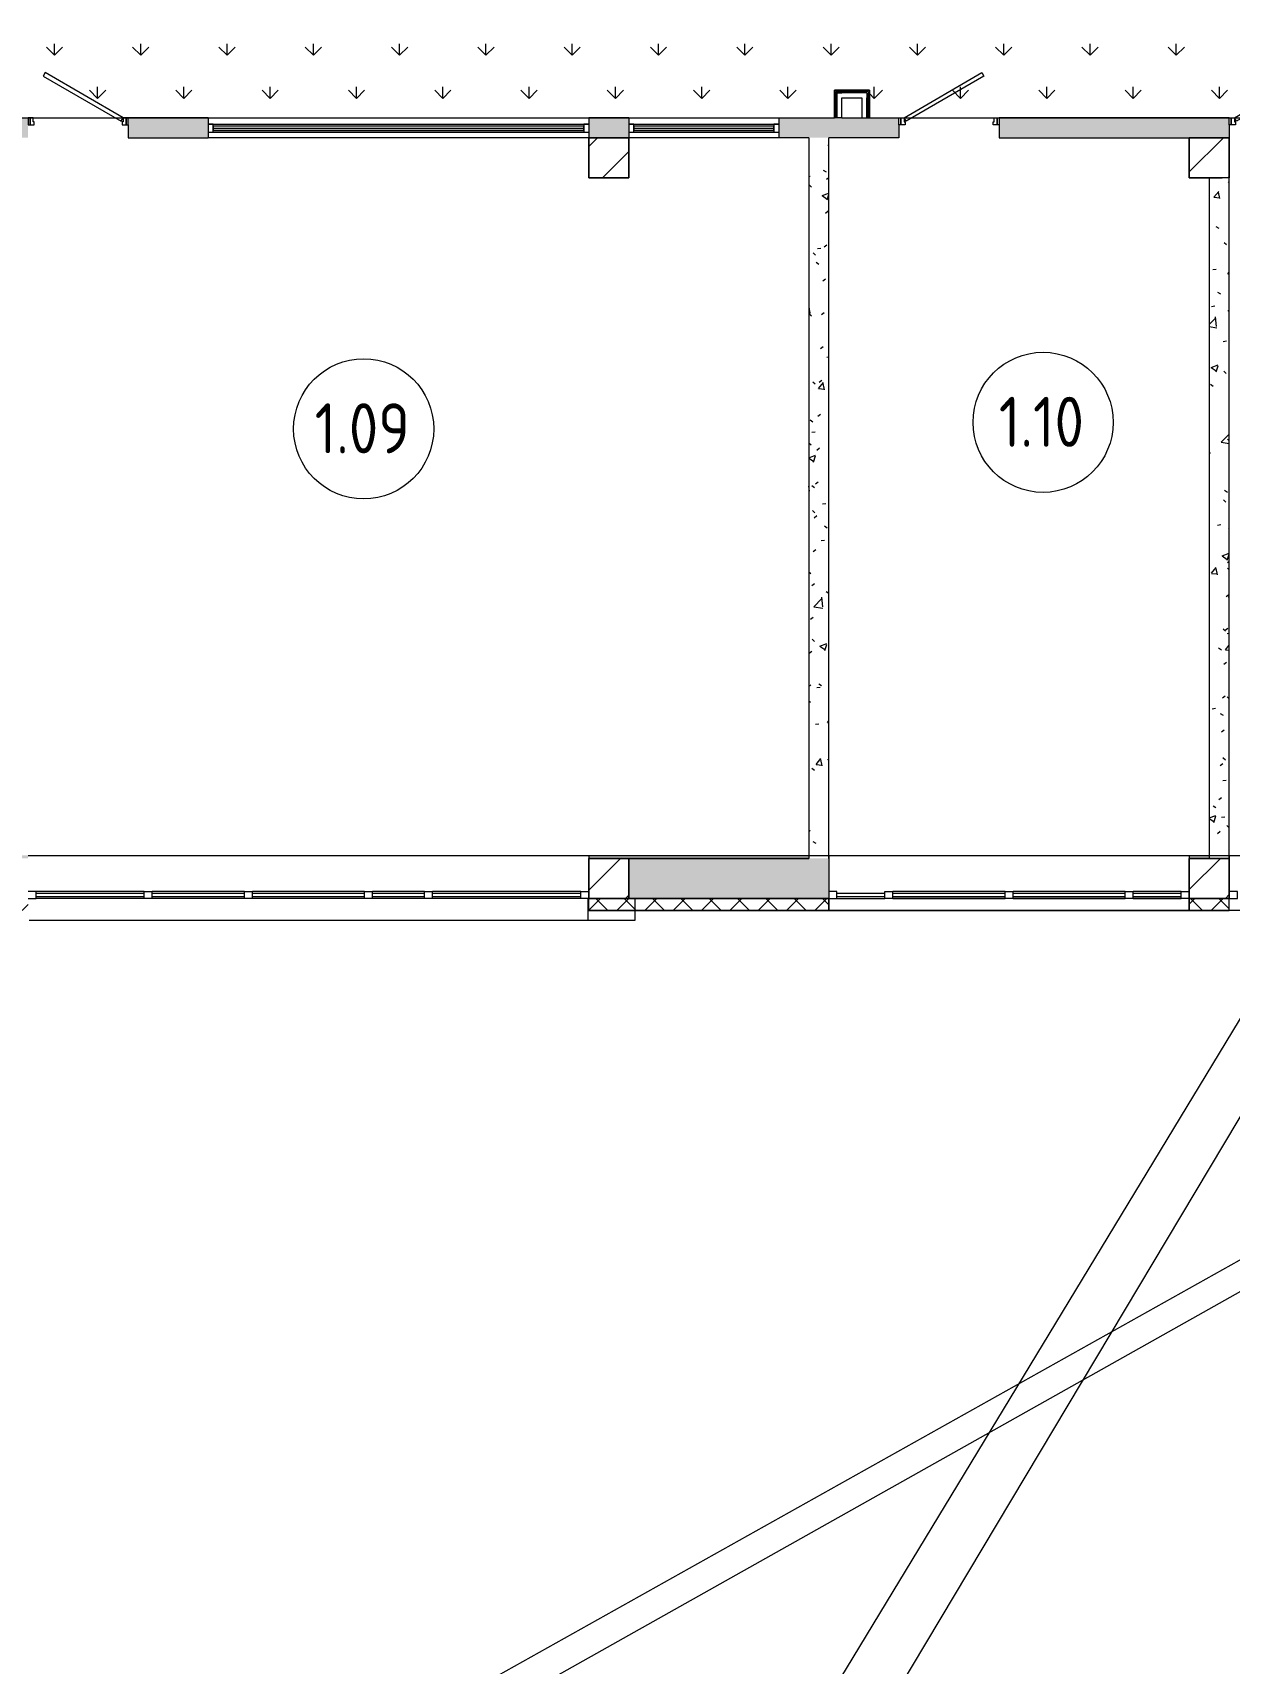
# Model space of a CAD drawing. Header units: millimetres. Extents: x -500089 to 1469082, y -290736 to 166440.
# Drawn here: x 1187099 to 1199054, y -30814 to -14520 of the extents above; entities that cross this region are included whole.
import ezdxf

# ---------------------------------------------------------------- set-up
doc = ezdxf.new("R2010")
doc.units = ezdxf.units.MM
for name, color, linetype, lineweight in [('_ Окна', 7, 'Continuous', 0), ('Витраж', 7, 'Continuous', 0), ('Двери', 7, 'Continuous', 0), ('Марки помещений', 7, 'Continuous', 0), ('Несущие колонны', 7, 'Continuous', 0), ('Окна', 7, 'Continuous', 0), ('Панели витража', 7, 'Continuous', 0), ('Стены внутренние', 7, 'Continuous', 0), ('Стены несущие', 7, 'Continuous', 0), ('Стены отделка', 7, 'Continuous', 0), ('Стены перегородки', 7, 'Continuous', 0), ('Стены штриховка', 7, 'Continuous', 0), ('экспертиза ДУ пояснения', 6, 'Continuous', 0), ('экспертиза условные обозначения', 1, 'Continuous', 0)]:
    doc.layers.add(name, color=color, linetype=linetype, lineweight=lineweight)
doc.styles.add('GOST Common_1', font='', dxfattribs={"width": 0.9, "height": 700})
doc.styles.get('GOST Common_1').set_extended_font_data('GOST Common')
pattern_1 = [(50, (0, 0), (728.7365, -63.7558), [76.2, -838.2]), (355, (0, 0), (-140.9716, 764.2276), [60.96, -670.56]), (100.451, (60.7, -5.3), (587.77, 700.4668), [64.76, -712.36]), (46.184, (0, 203.2), (1084.316, -168.171), [114.3, -1257.3]), (96.636, (90.4, 189.2), (949.61, 989.71), [97.14, -1068.54]), (351.184, (0, 203.2), (949.621, 989.701), [91.44, -1005.84]), (21, (101.6, 152.4), (606.458, -409.0606), [76.2, -838.2]), (326, (101.6, 152.4), (247.2083, 736.753), [60.96, -670.56]), (71.451, (152.14, 118.3), (853.6683, 327.6855), [64.76, -712.36]), (37.5, (0, 0), (12.3547, 338.2201), [33.528, -628.904, 33.528, -647.192, -673.1]), (37.5, (0, 0), (12.3547, 338.2201), [-1343.152, 33.528, -639.572]), (7.5, (0, 0), (267.2789, 400.7221), [33.528, -354.584, 33.528, -613.664, -256.54]), (7.5, (0, 0), (267.2789, 400.7221), [-1035.304, 33.528, -223.012]), (327.5, (-226.57, 0), (542.36333, -22.91534), [33.528, -220.472, 33.528, -758.952, -1051.56]), (327.5, (-226.57, 0), (542.36333, -22.91534), [-1046.48, 33.528, -1018.032]), (317.5, (-328.17, 0), (592.517, 101.7071), [33.528, -296.672, 33.528, -492.76, -746.76]), (317.5, (-328.17, 0), (592.517, 101.7071), [-856.488, 33.528, -713.232])]
pattern_2 = [(45, (0, 0), (-212.132, 212.132), [])]

# ---------------------------------------------------------------- blocks, each defined once
blk = doc.blocks.new('ASVP_ДверьДеревянная_1 полотно - Входная_внутр_ 900х2000h_полотно_ Г Л-2538684-З Этаж 01')
at = {"layer": 'Двери', "lineweight": 18}
for p, q in [((-329, 550), (-349, 515)), ((-349, 515), (430, 65)), ((450, 100), (-329, 550)), ((-480, 100), (-500, 100)), ((-500, 100), (-500, 30)), ((-500, 30), (-480, 30)), ((-450, 100), (-480, 100)), ((-480, 100), (-480, 30)), ((-480, 30), (-480, 100)), ((-480, 30), (-440, 30)), ((-450, 60), (-450, 100)), ((-440, 60), (-450, 60)), ((-440, 30), (-440, 60)), ((430, 65), (450, 100)), ((450, 60), (440, 60)), ((440, 60), (440, 30)), ((440, 30), (480, 30)), ((480, 100), (450, 100)), ((450, 100), (450, 60)), ((480, 30), (480, 100)), ((500, 100), (480, 100)), ((480, 100), (480, 30)), ((480, 30), (500, 30)), ((500, 30), (500, 100))]:
    blk.add_line(p, q, dxfattribs=at)
blk = doc.blocks.new('ASVP_ДверьДеревянная_1 полотно - Входная_внутр_ 900х2000h_полотно_ Г Пр-2538711-З Этаж 01')
at = {"layer": 'Двери', "lineweight": 18}
for p, q in [((-450, 100), (329, 550)), ((349, 515), (-430, 65)), ((329, 550), (349, 515)), ((-500, 100), (-480, 100)), ((-500, 30), (-500, 100)), ((-480, 30), (-500, 30)), ((-480, 100), (-450, 100)), ((-480, 30), (-480, 100)), ((-480, 100), (-480, 30)), ((-440, 30), (-480, 30)), ((-430, 65), (-450, 100)), ((-450, 100), (-450, 60)), ((-450, 60), (-440, 60)), ((-440, 60), (-440, 30)), ((440, 60), (450, 60)), ((440, 30), (440, 60)), ((480, 30), (440, 30)), ((450, 100), (480, 100)), ((450, 60), (450, 100)), ((480, 100), (480, 30)), ((480, 100), (500, 100)), ((480, 30), (480, 100)), ((500, 30), (480, 30)), ((500, 100), (500, 30))]:
    blk.add_line(p, q, dxfattribs=at)
blk = doc.blocks.new('ASVP_Окно_Эскиз - Проем оконный-2592842-З Этаж 01')
at = {"layer": '_ Окна'}
for p, q in [((-700, 35), (-750, 35)), ((-700, -45), (-700, 35)), ((700, 15), (-700, 15)), ((-700, 15), (-700, -25)), ((750, 35), (700, 35)), ((700, 35), (700, -45)), ((700, -25), (700, 15)), ((-750, -45), (-700, -45)), ((-700, -25), (700, -25)), ((700, -45), (750, -45))]:
    blk.add_line(p, q, dxfattribs=at)
at = {"layer": 'Окна'}
for p, q in [((-750, 35), (750, 35)), ((-700, -45), (-700, 35)), ((-700, 35), (700, 35)), ((700, 35), (700, -45)), ((-750, -45), (750, -45)), ((-700, -5), (700, -5)), ((700, -45), (-700, -45))]:
    blk.add_line(p, q, dxfattribs=at)
blk = doc.blocks.new('ASVP_Окно_Эскиз - Проем оконный-2592841-З Этаж 01')
at = {"layer": '_ Окна'}
for p, q in [((-1850, 35), (-1900, 35)), ((-1850, -45), (-1850, 35)), ((1850, 15), (-1850, 15)), ((-1850, 15), (-1850, -25)), ((1900, 35), (1850, 35)), ((1850, 35), (1850, -45)), ((1850, -25), (1850, 15)), ((-1900, -45), (-1850, -45)), ((-1850, -25), (1850, -25)), ((1850, -45), (1900, -45))]:
    blk.add_line(p, q, dxfattribs=at)
at = {"layer": 'Окна'}
for p, q in [((-1900, 35), (1900, 35)), ((-1850, -45), (-1850, 35)), ((-1850, 35), (1850, 35)), ((1850, 35), (1850, -45)), ((-1900, -45), (1900, -45)), ((-1850, -5), (1850, -5)), ((1850, -45), (-1850, -45))]:
    blk.add_line(p, q, dxfattribs=at)
blk = doc.blocks.new('ADSK_КолоннаЖБ_Прямоугольная - 400x400 мм-V183-З Этаж 01')
at = {"layer": 'Несущие колонны'}
h = blk.add_hatch(dxfattribs=at)
h.set_pattern_fill('FP_192', color=256, style=0, pattern_type=2)
h.set_pattern_definition([(45, (-75000, -61100), (-449.013, 449.013), []), (45, (-74551, -61100), (-449.013, 449.013), [793.75, -158.75, 6.706, -152.044])])
h.paths.add_polyline_path([(200, -200), (200, 200), (-200, 200), (-200, -200)], flags=0)
at = {"layer": 'Несущие колонны', "lineweight": 18}
for p, q in [((-200, -200), (-200, 200)), ((-200, 200), (200, 200)), ((200, 200), (-200, 200)), ((-200, 200), (-200, -200)), ((200, 200), (200, -200)), ((200, -200), (200, 200)), ((200, -200), (-200, -200)), ((-200, -200), (200, -200))]:
    blk.add_line(p, q, dxfattribs=at)
blk = doc.blocks.new('ADSK_КолоннаЖБ_Прямоугольная - 400x400 мм-2689048-З Этаж 01')
at = {"layer": 'Несущие колонны'}
h = blk.add_hatch(dxfattribs=at)
h.set_pattern_fill('FP_3', color=256, style=0, pattern_type=2)
h.set_pattern_definition([(45, (-87000, -57800), (-449.0128, 449.0128), []), (45, (-86551, -57800), (-449.0128, 449.0128), [793.75, -158.75, 6.706, -152.044])])
h.paths.add_polyline_path([(130, -200), (200, -200), (200, 200), (-200, 200), (-200, -200)], flags=0)
at = {"layer": 'Несущие колонны', "lineweight": 18}
for p, q in [((-200, -200), (-200, 200)), ((-200, 200), (200, 200)), ((200, 200), (-200, 200)), ((-200, 200), (-200, -200)), ((200, 200), (200, -200)), ((200, -200), (200, 200)), ((200, -200), (-200, -200)), ((-200, -200), (130, -200))]:
    blk.add_line(p, q, dxfattribs=at)
blk = doc.blocks.new('ADSK_КолоннаЖБ_Прямоугольная - 400x400 мм-V203-З Этаж 01')
at = {"layer": 'Несущие колонны'}
h = blk.add_hatch(dxfattribs=at)
h.set_pattern_fill('FP_6', color=256, style=0, pattern_type=2)
h.set_pattern_definition([(45, (-96600, -57800), (-449.0128, 449.0128), []), (45, (-96151, -57800), (-449.0128, 449.0128), [793.75, -158.75, 6.706, -152.044])])
h.paths.add_polyline_path([(200, -200), (200, 200), (-200, 200), (-200, -200), (-80, -200)], flags=0)
at = {"layer": 'Несущие колонны', "lineweight": 18}
for p, q in [((-200, -200), (-200, 200)), ((-200, 200), (200, 200)), ((200, 200), (-200, 200)), ((-200, 200), (-200, -200)), ((200, 200), (200, -200)), ((200, -200), (200, 200)), ((200, -200), (-200, -200)), ((-200, -200), (200, -200))]:
    blk.add_line(p, q, dxfattribs=at)
blk = doc.blocks.new('ADSK_КолоннаЖБ_Прямоугольная - 400x400 мм-V204-З Этаж 01')
at = {"layer": 'Несущие колонны'}
h = blk.add_hatch(dxfattribs=at)
h.set_pattern_fill('FP_7', color=256, style=0, pattern_type=2)
h.set_pattern_definition([(45, (-96600, -61100), (-449.0128, 449.0128), []), (45, (-96151, -61100), (-449.0128, 449.0128), [793.75, -158.75, 6.706, -152.044])])
h.paths.add_polyline_path([(200, -200), (200, 200), (-200, 200), (-200, -200)], flags=0)
at = {"layer": 'Несущие колонны', "lineweight": 18}
for p, q in [((-200, -200), (-200, 200)), ((-200, 200), (200, 200)), ((200, 200), (-200, 200)), ((-200, 200), (-200, -200)), ((200, 200), (200, -200)), ((200, -200), (200, 200)), ((200, -200), (-200, -200)), ((-200, -200), (200, -200))]:
    blk.add_line(p, q, dxfattribs=at)
blk = doc.blocks.new('Прямоугольный импост - 80х70 мм Белый-2637007-З Этаж 01')
at = {"layer": 'Витраж'}
for p, q in [((77360, 50470), (76440, 50470)), ((77360, 50400), (76440, 50400))]:
    blk.add_line(p, q, dxfattribs=at)
blk = doc.blocks.new('Прямоугольный импост - 80х70 мм Белый-2637161-З Этаж 01')
at = {"layer": 'Витраж'}
for p, q in [((78560, 50470), (77440, 50470)), ((78560, 50400), (77440, 50400))]:
    blk.add_line(p, q, dxfattribs=at)
blk = doc.blocks.new('Системная панель - ASVP_Cтеклопакет Двухкамерный_36 мм-2637883-З Этаж 01')
at = {"layer": 'Панели витража', "lineweight": 18}
for p, q in [((-540, 18), (540, 18)), ((-540, -18), (-540, 18)), ((540, -18), (540, 18)), ((540, -18), (-540, -18))]:
    blk.add_line(p, q, dxfattribs=at)
blk = doc.blocks.new('Прямоугольный импост - 80х70 мм Белый-2636961-З Этаж 01')
at = {"layer": 'Витраж'}
for p, q in [((58360, 50470), (57280, 50470)), ((58360, 50400), (57280, 50400))]:
    blk.add_line(p, q, dxfattribs=at)
blk = doc.blocks.new('Прямоугольный импост - 80х70 мм Белый-2637570-З Этаж 01')
at = {"layer": 'Витраж', "lineweight": 18}
for p, q in [((0, 35), (-80, 35)), ((-80, 35), (-80, -35)), ((-80, -35), (0, -35))]:
    blk.add_line(p, q, dxfattribs=at)
blk = doc.blocks.new('Системная панель - ASVP_Cтеклопакет Двухкамерный_36 мм-2637743-З Этаж 01')
at = {"layer": 'Панели витража', "lineweight": 18}
for p, q in [((-460, 18), (460, 18)), ((-460, -18), (-460, 18)), ((460, -18), (460, 18)), ((460, -18), (-460, -18))]:
    blk.add_line(p, q, dxfattribs=at)
blk = doc.blocks.new('Прямоугольный импост - 80х70 мм Белый-2637583-З Этаж 01')
at = {"layer": 'Витраж', "lineweight": 18}
for p, q in [((40, 35), (-40, 35)), ((-40, 35), (-40, -35)), ((40, 35), (40, -35)), ((-40, -35), (40, -35))]:
    blk.add_line(p, q, dxfattribs=at)
blk = doc.blocks.new('Системная панель - ASVP_Cтеклопакет Двухкамерный_36 мм-2637723-З Этаж 01')
at = {"layer": 'Панели витража', "lineweight": 18}
for p, q in [((-560, 18), (560, 18)), ((-560, -18), (-560, 18)), ((560, -18), (560, 18)), ((560, -18), (-560, -18))]:
    blk.add_line(p, q, dxfattribs=at)
blk = doc.blocks.new('Системная панель - ASVP_Cтеклопакет Двухкамерный_36 мм-2637900-З Этаж 01')
at = {"layer": 'Панели витража', "lineweight": 18}
for p, q in [((-260, 18), (260, 18)), ((-260, -18), (-260, 18)), ((260, -18), (260, 18)), ((260, -18), (-260, -18))]:
    blk.add_line(p, q, dxfattribs=at)
blk = doc.blocks.new('Прямоугольный импост - 80х70 мм Белый-2637316-З Этаж 01')
at = {"layer": 'Витраж'}
for p, q in [((61160, 50470), (60640, 50470)), ((61160, 50400), (60640, 50400))]:
    blk.add_line(p, q, dxfattribs=at)
blk = doc.blocks.new('Прямоугольный импост - 80х70 мм Белый-2637562-З Этаж 01')
at = {"layer": 'Витраж', "lineweight": 18}
for p, q in [((40, 35), (-40, 35)), ((-40, 35), (-40, -35)), ((40, 35), (40, -35)), ((-40, -35), (40, -35))]:
    blk.add_line(p, q, dxfattribs=at)
blk = doc.blocks.new('Системная панель - ASVP_Cтеклопакет Двухкамерный_36 мм-2637575-З Этаж 01')
at = {"layer": 'Панели витража', "lineweight": 18}
for p, q in [((-740, 18), (740, 18)), ((-740, -18), (-740, 18)), ((740, -18), (740, 18)), ((740, -18), (-740, -18))]:
    blk.add_line(p, q, dxfattribs=at)
blk = doc.blocks.new('Прямоугольный импост - 80х70 мм Белый-2637318-З Этаж 01')
at = {"layer": 'Витраж'}
for p, q in [((62720, 50470), (61240, 50470)), ((62720, 50400), (61240, 50400))]:
    blk.add_line(p, q, dxfattribs=at)
blk = doc.blocks.new('Прямоугольный импост - 80х70 мм Белый-V230-З Этаж 01')
at = {"layer": 'Витраж', "lineweight": 18}
for p, q in [((0, 35), (-80, 35)), ((-80, 35), (-80, -35)), ((-80, -35), (0, -35))]:
    blk.add_line(p, q, dxfattribs=at)
blk = doc.blocks.new('Системная панель - ASVP_Cтеклопакет Двухкамерный_36 мм-2639601-З Этаж 01')
at = {"layer": 'Панели витража', "lineweight": 18}
for p, q in [((-240, 18), (240, 18)), ((-240, -18), (-240, 18)), ((240, -18), (240, 18)), ((240, -18), (-240, -18))]:
    blk.add_line(p, q, dxfattribs=at)
blk = doc.blocks.new('Прямоугольный импост - 80х70 мм Белый-2643516-З Этаж 01')
at = {"layer": 'Витраж'}
for p, q in [((68720, 50470), (68240, 50470)), ((68720, 50400), (68240, 50400))]:
    blk.add_line(p, q, dxfattribs=at)
blk = doc.blocks.new('Прямоугольный импост - 80х70 мм Белый-2643533-З Этаж 01')
at = {"layer": 'Витраж', "lineweight": 18}
for p, q in [((0, 35), (-80, 35)), ((-80, 35), (-80, -35)), ((-80, -35), (0, -35))]:
    blk.add_line(p, q, dxfattribs=at)
blk = doc.blocks.new('Системная панель - ASVP_Cтеклопакет Двухкамерный_36 мм-2638457-З Этаж 01')
at = {"layer": 'Панели витража', "lineweight": 18}
for p, q in [((-560, 18), (560, 18)), ((-560, -18), (-560, 18)), ((560, -18), (560, 18)), ((560, -18), (-560, -18))]:
    blk.add_line(p, q, dxfattribs=at)
blk = doc.blocks.new('Системная панель - ASVP_Cтеклопакет Двухкамерный_36 мм-2639624-З Этаж 01')
at = {"layer": 'Панели витража', "lineweight": 18}
for p, q in [((-240, 18), (240, 18)), ((-240, -18), (-240, 18)), ((240, -18), (240, 18)), ((240, -18), (-240, -18))]:
    blk.add_line(p, q, dxfattribs=at)
blk = doc.blocks.new('Прямоугольный импост - 80х70 мм Белый-V231-З Этаж 01')
at = {"layer": 'Витраж'}
for p, q in [((68720, 50470), (68240, 50470)), ((68720, 50400), (68240, 50400))]:
    blk.add_line(p, q, dxfattribs=at)
blk = doc.blocks.new('Прямоугольный импост - 80х70 мм Белый-2637594-З Этаж 01')
at = {"layer": 'Витраж', "lineweight": 18}
for p, q in [((0, 35), (-80, 35)), ((-80, 35), (-80, -35)), ((-80, -35), (0, -35))]:
    blk.add_line(p, q, dxfattribs=at)
blk = doc.blocks.new('Прямоугольный импост - 1х120 мм _наружный откос_ Белый-2750709-З Этаж 01')
at = {"layer": 'Витраж'}
for p, q in [((65201, 50280), (65201, 50400)), ((65201, 50400), (65760, 50400)), ((65840, 50400), (66960, 50400)), ((67040, 50400), (68160, 50400)), ((68240, 50400), (68720, 50400)), ((68799, 50400), (68799, 50280)), ((65201, 50280), (68799, 50280))]:
    blk.add_line(p, q, dxfattribs=at)
blk = doc.blocks.new('АР_СОШ_Верзилово_Сущ_Здание_rvt-2-З Этаж 01')
at = {"layer": 'Стены штриховка', "lineweight": 9}
h = blk.add_hatch(dxfattribs=at)
h.set_pattern_fill('FP_185', color=256, style=0, pattern_type=2)
h.set_pattern_definition(pattern_2)
h.paths.add_polyline_path([(83255, 58200), (83268, 58200), (83268, 58475), (83255, 58475), (83255, 58286)], flags=0)
h = blk.add_hatch(dxfattribs=at)
h.set_pattern_fill('FP_185', color=256, style=0, pattern_type=2)
h.set_pattern_definition(pattern_2)
h.paths.add_polyline_path([(83268, 58462), (83605, 58462), (83605, 58475), (83268, 58475), (83268, 58466)], flags=0)
h = blk.add_hatch(dxfattribs=at)
h.set_pattern_fill('FP_185', color=256, style=0, pattern_type=2)
h.set_pattern_definition(pattern_2)
h.paths.add_polyline_path([(83268, 58200), (83280, 58200), (83280, 58462), (83268, 58462), (83268, 58245)], flags=0)
h = blk.add_hatch(dxfattribs=at)
h.set_pattern_fill('FP_185', color=256, style=0, pattern_type=2)
h.set_pattern_definition(pattern_2)
h.paths.add_polyline_path([(83580, 58450), (83593, 58450), (83593, 58462), (83280, 58462), (83280, 58450), (83530, 58450)], flags=0)
h = blk.add_hatch(dxfattribs=at)
h.set_pattern_fill('FP_31', color=256, style=0, pattern_type=2)
h.set_pattern_definition(pattern_1)
h.paths.add_polyline_path([(80800, 58000), (81200, 58000), (81200, 58200), (80800, 58200)], flags=0)
h.paths.add_polyline_path([(68800, 58000), (69200, 58000), (69200, 58200), (68800, 58200)], flags=0)
h.paths.add_polyline_path([(64000, 58000), (65800, 58000), (65800, 58200), (64000, 58200), (64000, 58130)], flags=0)
h.paths.add_polyline_path([(92627, 58000), (92700, 58000), (92700, 58200), (88200, 58200), (88200, 58000), (92240, 58000)], flags=0)
h.paths.add_polyline_path([(83900, 58000), (83900, 58200), (82700, 58200), (82700, 58000), (83200, 58000)], flags=0)
h.paths.add_polyline_path([(66800, 58000), (67300, 58000), (67300, 58200), (66800, 58200), (66800, 58130)], flags=0)
h.paths.add_polyline_path([(76200, 58000), (77000, 58000), (77000, 58200), (76200, 58200), (76200, 58130)], flags=0)
h.paths.add_polyline_path([(73000, 58000), (75200, 58000), (75200, 58200), (73000, 58200)], flags=0)
h.paths.add_polyline_path([(87000, 58000), (87200, 58000), (87200, 58200), (84900, 58200), (84900, 58000), (86800, 58000)], flags=0)
h = blk.add_hatch(dxfattribs=at)
h.set_pattern_fill('FP_31', color=256, style=0, pattern_type=2)
h.set_pattern_definition(pattern_1)
h.paths.add_polyline_path([(83200, 50800), (83200, 58000), (83000, 58000), (83000, 50800)], flags=0)
h = blk.add_hatch(dxfattribs=at)
h.set_pattern_fill('FP_31', color=256, style=0, pattern_type=2)
h.set_pattern_definition(pattern_1)
h.paths.add_polyline_path([(87000, 50800), (87200, 50800), (87200, 57600), (87000, 57600), (87000, 52531)], flags=0)
h = blk.add_hatch(dxfattribs=at)
h.set_pattern_fill('FP_31', color=256, style=0, pattern_type=2)
h.set_pattern_definition(pattern_1)
h.paths.add_polyline_path([(109900, 50400), (109900, 50800), (108500, 50800), (108500, 50400), (109750, 50400)], flags=0)
h.paths.add_polyline_path([(57200, 50400), (57200, 50800), (56000, 50800), (56000, 50400)], flags=0)
h.paths.add_polyline_path([(96400, 50400), (96400, 50800), (96300, 50800), (96300, 50400)], flags=0)
h.paths.add_polyline_path([(63200, 50400), (65200, 50400), (65200, 50800), (63200, 50800), (63200, 50473)], flags=0)
h.paths.add_polyline_path([(98350, 50400), (98350, 50800), (97800, 50800), (97800, 50400), (98317, 50400)], flags=0)
h.paths.add_polyline_path([(74800, 50400), (74800, 50800), (72800, 50800), (72800, 50400), (74160, 50400)], flags=0)
h.paths.add_polyline_path([(105400, 50400), (105400, 50800), (104300, 50800), (104300, 50400)], flags=0)
h.paths.add_polyline_path([(81200, 50400), (83200, 50400), (83200, 50800), (81200, 50800), (81200, 50473)], flags=0)
h.paths.add_polyline_path([(103300, 50400), (103300, 50800), (102600, 50800), (102600, 50400), (102765, 50400)], flags=0)
h.paths.add_polyline_path([(94900, 50400), (94900, 50800), (94200, 50800), (94200, 50400)], flags=0)
h.paths.add_polyline_path([(101420, 50400), (101600, 50400), (101600, 50800), (101300, 50800), (101300, 50400)], flags=0)
h.paths.add_polyline_path([(92800, 50400), (92800, 50800), (90800, 50800), (90800, 50400), (92240, 50400)], flags=0)
h.paths.add_polyline_path([(99900, 50400), (99900, 50800), (99350, 50800), (99350, 50400)], flags=0)
h = blk.add_hatch(dxfattribs=at)
h.set_pattern_fill('FP_33', color=256, style=0, pattern_type=2)
h.set_pattern_definition([(0, (0, 0), (406.4, 101.6), [6.706, -298.094, 6.706, -298.094, -1625.6]), (0, (0, 0), (406.4, 101.6), [-609.6, 6.706, -602.894, 6.706, -298.094, -711.2]), (0, (0, 0), (406.4, 101.6), [-1524, 6.706, -196.494, 6.706, -501.294]), (120, (152.4, 50.8), (-291.18818, 301.15272), [6.706, -298.094, 6.706, -298.094, -1625.6]), (120, (152.4, 50.8), (-291.18818, 301.15272), [-609.6, 6.706, -602.894, 6.706, -298.094, -711.2]), (120, (152.4, 50.8), (-291.18818, 301.15272), [-1524, 6.706, -196.494, 6.706, -501.294]), (240, (203.2, 254), (-115.21182, -402.75272), [6.706, -298.094, 6.706, -298.094, -1625.6]), (240, (203.2, 254), (-115.21182, -402.75272), [-609.6, 6.706, -602.894, 6.706, -298.094, -711.2]), (240, (203.2, 254), (-115.21182, -402.75272), [-1524, 6.706, -196.494, 6.706, -501.294])])
h.paths.add_polyline_path([(87000, 50800), (87000, 50830), (86800, 50830), (86800, 50800)], flags=0)
h.paths.add_polyline_path([(69200, 50800), (69200, 50830), (68800, 50830), (68800, 50800)], flags=0)
h.paths.add_polyline_path([(57200, 50800), (57200, 50830), (56030, 50830), (56030, 50800), (56961, 50800)], flags=0)
h.paths.add_polyline_path([(109870, 50800), (109870, 50830), (108500, 50830), (108500, 50800), (109869, 50800)], flags=0)
h.paths.add_polyline_path([(65000, 50800), (65000, 50830), (62800, 50830), (62800, 50800), (63200, 50800)], flags=0)
h.paths.add_polyline_path([(105800, 50800), (105800, 50830), (104630, 50830), (104630, 50800), (105400, 50800)], flags=0)
h.paths.add_polyline_path([(72800, 50800), (73960, 50800), (73960, 50830), (72800, 50830)], flags=0)
h.paths.add_polyline_path([(104510, 50800), (104510, 50830), (104300, 50830), (104300, 50800), (104490, 50800)], flags=0)
h.paths.add_polyline_path([(74160, 50800), (75200, 50800), (75200, 50830), (74160, 50830), (74160, 50805)], flags=0)
h.paths.add_polyline_path([(83000, 50800), (83000, 50830), (80800, 50830), (80800, 50800), (81200, 50800)], flags=0)
h.paths.add_polyline_path([(103300, 50800), (103300, 50830), (102600, 50830), (102600, 50800), (102765, 50800)], flags=0)
h.paths.add_polyline_path([(101300, 50800), (101300, 50830), (100900, 50830), (100900, 50800)], flags=0)
h.paths.add_polyline_path([(96380, 50800), (96400, 50800), (96400, 50830), (95900, 50830), (95900, 50800), (96300, 50800)], flags=0)
h.paths.add_polyline_path([(92040, 50800), (92040, 50830), (90800, 50830), (90800, 50800), (92038, 50800)], flags=0)
h.paths.add_polyline_path([(101600, 50800), (101600, 50830), (101420, 50830), (101420, 50800)], flags=0)
h.paths.add_polyline_path([(99900, 50800), (99900, 50830), (99730, 50830), (99730, 50800), (99746, 50800)], flags=0)
h.paths.add_polyline_path([(99350, 50800), (99610, 50800), (99610, 50830), (99350, 50830)], flags=0)
h.paths.add_polyline_path([(92240, 50800), (93200, 50800), (93200, 50830), (92240, 50830)], flags=0)
h.paths.add_polyline_path([(98350, 50800), (98350, 50830), (97800, 50830), (97800, 50800), (98317, 50800)], flags=0)
h.paths.add_polyline_path([(96520, 50800), (96800, 50800), (96800, 50830), (96520, 50830)], flags=0)
h.paths.add_polyline_path([(94860, 50800), (94900, 50800), (94900, 50830), (94860, 50830)], flags=0)
h.paths.add_polyline_path([(94740, 50800), (94740, 50830), (94200, 50830), (94200, 50800)], flags=0)
h = blk.add_hatch(dxfattribs=at)
h.set_pattern_fill('FP_32', color=256, style=0, pattern_type=2)
h.set_pattern_definition([(45, (0, 0), (-141.42136, 141.42136), []), (135, (0, 0), (-141.42136, -141.42136), [])])
h.paths.add_polyline_path([(92240, 50280), (93200, 50280), (93200, 50400), (90800, 50400), (90800, 50280), (92040, 50280)], flags=0)
h.paths.add_polyline_path([(87200, 50280), (87200, 50400), (86800, 50400), (86800, 50280), (87000, 50280)], flags=0)
h.paths.add_polyline_path([(101360, 50280), (101420, 50280), (101420, 50400), (101360, 50400), (101360, 50386)], flags=0)
h.paths.add_polyline_path([(98317, 50280), (98350, 50280), (98350, 50400), (97800, 50400), (97800, 50280)], flags=0)
h.paths.add_polyline_path([(99730, 50280), (99900, 50280), (99900, 50400), (99350, 50400), (99350, 50280), (99610, 50280)], flags=0)
h.paths.add_polyline_path([(83200, 50280), (83200, 50400), (80800, 50400), (80800, 50280), (83000, 50280)], flags=0)
h.paths.add_polyline_path([(95900, 50280), (96800, 50280), (96800, 50400), (95900, 50400)], flags=0)
h.paths.add_polyline_path([(94900, 50280), (94900, 50400), (94200, 50400), (94200, 50280), (94740, 50280)], flags=0)
h.paths.add_polyline_path([(68800, 50280), (69200, 50280), (69200, 50400), (68800, 50400)], flags=0)
h.paths.add_polyline_path([(73960, 50280), (75200, 50280), (75200, 50400), (72800, 50400), (72800, 50280)], flags=0)
h.paths.add_polyline_path([(65200, 50280), (65200, 50400), (62800, 50400), (62800, 50280), (65000, 50280)], flags=0)
h.paths.add_polyline_path([(55991, 50280), (57200, 50280), (57200, 50400), (55600, 50400), (55600, 50280), (55603, 50280)], flags=0)
at = {"layer": 'Стены внутренние'}
for p, q in [((77000, 58200), (80800, 58200)), ((81200, 58200), (82700, 58200)), ((80800, 58000), (77000, 58000)), ((82700, 58000), (81200, 58000)), ((75200, 50830), (80800, 50830)), ((83200, 50830), (86800, 50830)), ((87200, 50830), (90800, 50830)), ((83200, 50279), (83200, 50280)), ((86800, 50279), (83200, 50279)), ((86800, 50280), (86800, 50279)), ((87200, 50279), (87200, 50280)), ((90800, 50279), (87200, 50279)), ((80790, 50180), (75210, 50180))]:
    blk.add_line(p, q, dxfattribs=at)
at = {"layer": 'Стены несущие'}
for p, q in [((77000, 58200), (76200, 58200)), ((77000, 58200), (77000, 58000)), ((81200, 58200), (80800, 58200)), ((80800, 58200), (80800, 58000)), ((81200, 58200), (81200, 58000)), ((82700, 58200), (83255, 58200)), ((82700, 58200), (82700, 58000)), ((83330, 58200), (83280, 58200)), ((83330, 58200), (83530, 58200)), ((83530, 58200), (83580, 58200)), ((83605, 58200), (83900, 58200)), ((87200, 58200), (84900, 58200)), ((76200, 58130), (76200, 58000)), ((83900, 58130), (83900, 58000)), ((84900, 58130), (84900, 58000)), ((87200, 58130), (87200, 58000)), ((76200, 58000), (77000, 58000)), ((83000, 58000), (82700, 58000)), ((83000, 58000), (83000, 50800)), ((83900, 58000), (83200, 58000)), ((83200, 50800), (83200, 58000)), ((84900, 58000), (86800, 58000)), ((87000, 57600), (87000, 50800)), ((87200, 50800), (87200, 57600)), ((83000, 50800), (81200, 50800)), ((81200, 50800), (83000, 50800)), ((83200, 50800), (83200, 50400)), ((80800, 50400), (80790, 50400)), ((80790, 50400), (80790, 50180)), ((81200, 50400), (83200, 50400)), ((81260, 50400), (81200, 50400)), ((83200, 50400), (81200, 50400)), ((81260, 50400), (81260, 50180)), ((80800, 50280), (83200, 50280)), ((80800, 50280), (80800, 50279)), ((80800, 50279), (83200, 50279)), ((83200, 50280), (83200, 50279)), ((86800, 50280), (87200, 50280)), ((86800, 50280), (86800, 50279)), ((86800, 50279), (87200, 50279)), ((87200, 50280), (87200, 50279)), ((81260, 50180), (80790, 50180))]:
    blk.add_line(p, q, dxfattribs=at)
at = {"layer": 'Стены отделка', "lineweight": 9}
for p, q in [((83330, 58200), (83330, 58400)), ((83330, 58400), (83530, 58400)), ((83530, 58400), (83530, 58200)), ((80800, 50830), (83200, 50830)), ((80800, 50830), (80800, 50800)), ((83200, 50830), (83200, 50800)), ((86800, 50830), (87200, 50830)), ((86800, 50830), (86800, 50800)), ((87200, 50830), (87200, 50800)), ((80800, 50280), (80800, 50400)), ((83200, 50280), (83200, 50400)), ((86800, 50280), (86800, 50400)), ((87200, 50280), (87200, 50400)), ((83200, 50280), (80800, 50280)), ((87200, 50280), (86800, 50280))]:
    blk.add_line(p, q, dxfattribs=at)
at = {"layer": 'Стены перегородки'}
for p, q in [((83255, 58475), (83255, 58200)), ((83268, 58475), (83255, 58475)), ((83280, 58475), (83268, 58475)), ((83330, 58475), (83280, 58475)), ((83280, 58450), (83280, 58200)), ((83280, 58450), (83330, 58450)), ((83605, 58475), (83330, 58475)), ((83580, 58450), (83330, 58450)), ((83580, 58450), (83580, 58400)), ((83580, 58200), (83580, 58400)), ((83605, 58462), (83605, 58475)), ((83605, 58450), (83605, 58462)), ((83605, 58400), (83605, 58450)), ((83605, 58200), (83605, 58400))]:
    blk.add_line(p, q, dxfattribs=at)
at = {"layer": 'Стены штриховка'}
for p, q in [((83268, 58462), (83268, 58200)), ((83268, 58462), (83280, 58462)), ((83280, 58462), (83330, 58462)), ((83593, 58462), (83330, 58462)), ((83593, 58462), (83593, 58450)), ((83593, 58450), (83593, 58400)), ((83593, 58200), (83593, 58400)), ((83268, 58200), (83255, 58200)), ((83280, 58200), (83268, 58200)), ((83580, 58200), (83593, 58200)), ((83593, 58200), (83605, 58200))]:
    blk.add_line(p, q, dxfattribs=at)
at = {"color": 8, "lineweight": 9, "true_color": 0x7f7f7f}
for name, p in [('ASVP_ДверьДеревянная_1 полотно - Входная_внутр_ 900х2000h_полотно_ Г Л-2538684-З Этаж 01', (75700, 58100)), ('ASVP_ДверьДеревянная_1 полотно - Входная_внутр_ 900х2000h_полотно_ Г Пр-2538711-З Этаж 01', (84400, 58100)), ('ASVP_ДверьДеревянная_1 полотно - Входная_внутр_ 900х2000h_полотно_ Г Пр-2538711-З Этаж 01', (87700, 58100)), ('ASVP_Окно_Эскиз - Проем оконный-2592841-З Этаж 01', (78900, 58100)), ('ASVP_Окно_Эскиз - Проем оконный-2592842-З Этаж 01', (81950, 58100)), ('ADSK_КолоннаЖБ_Прямоугольная - 400x400 мм-V183-З Этаж 01', (81000, 57800)), ('ADSK_КолоннаЖБ_Прямоугольная - 400x400 мм-2689048-З Этаж 01', (87000, 57800)), ('ADSK_КолоннаЖБ_Прямоугольная - 400x400 мм-V203-З Этаж 01', (81000, 50600)), ('ADSK_КолоннаЖБ_Прямоугольная - 400x400 мм-V204-З Этаж 01', (87000, 50600)), ('Прямоугольный импост - 80х70 мм Белый-2636961-З Этаж 01', (18000, 0)), ('Системная панель - ASVP_Cтеклопакет Двухкамерный_36 мм-2637883-З Этаж 01', (75820, 50435)), ('Прямоугольный импост - 80х70 мм Белый-2637007-З Этаж 01', (0, 0)), ('Системная панель - ASVP_Cтеклопакет Двухкамерный_36 мм-2637743-З Этаж 01', (76900, 50435)), ('Прямоугольный импост - 80х70 мм Белый-2637161-З Этаж 01', (0, 0)), ('Системная панель - ASVP_Cтеклопакет Двухкамерный_36 мм-2637723-З Этаж 01', (78000, 50435)), ('Прямоугольный импост - 80х70 мм Белый-2637316-З Этаж 01', (18000, 0)), ('Системная панель - ASVP_Cтеклопакет Двухкамерный_36 мм-2637900-З Этаж 01', (78900, 50435)), ('Прямоугольный импост - 80х70 мм Белый-2637318-З Этаж 01', (18000, 0)), ('Системная панель - ASVP_Cтеклопакет Двухкамерный_36 мм-2637575-З Этаж 01', (79980, 50435)), ('Прямоугольный импост - 1х120 мм _наружный откос_ Белый-2750709-З Этаж 01', (18000, 0)), ('Системная панель - ASVP_Cтеклопакет Двухкамерный_36 мм-2639601-З Этаж 01', (83520, 50435)), ('Прямоугольный импост - 80х70 мм Белый-2637161-З Этаж 01', (6400, 0)), ('Системная панель - ASVP_Cтеклопакет Двухкамерный_36 мм-2637723-З Этаж 01', (84400, 50435)), ('Прямоугольный импост - 80х70 мм Белый-2637161-З Этаж 01', (7600, 0)), ('Системная панель - ASVP_Cтеклопакет Двухкамерный_36 мм-2638457-З Этаж 01', (85600, 50435)), ('Прямоугольный импост - 80х70 мм Белый-2643516-З Этаж 01', (18000, 0)), ('Прямоугольный импост - 80х70 мм Белый-V231-З Этаж 01', (18000, 0)), ('Системная панель - ASVP_Cтеклопакет Двухкамерный_36 мм-2639624-З Этаж 01', (86480, 50435))]:
    blk.add_blockref(name, p, dxfattribs=at)
at = {"color": 8, "lineweight": 9, "true_color": 0x7f7f7f, "rotation": 180}
for name, p in [('Прямоугольный импост - 80х70 мм Белый-V230-З Этаж 01', (75200, 50435)), ('Прямоугольный импост - 80х70 мм Белый-2637594-З Этаж 01', (83200, 50435)), ('Прямоугольный импост - 80х70 мм Белый-V230-З Этаж 01', (87200, 50435))]:
    blk.add_blockref(name, p, dxfattribs=at)
at = {"color": 8, "lineweight": 9, "true_color": 0x7f7f7f, "extrusion": (0, 0, -1), "rotation": 180}
for name, p in [('Прямоугольный импост - 80х70 мм Белый-2637583-З Этаж 01', (-76400, 50435)), ('Прямоугольный импост - 80х70 мм Белый-2637583-З Этаж 01', (-77400, 50435)), ('Прямоугольный импост - 80х70 мм Белый-2637562-З Этаж 01', (-78600, 50435)), ('Прямоугольный импост - 80х70 мм Белый-2637562-З Этаж 01', (-79200, 50435)), ('Прямоугольный импост - 80х70 мм Белый-2637570-З Этаж 01', (-80800, 50435)), ('Прямоугольный импост - 80х70 мм Белый-2637583-З Этаж 01', (-83800, 50435)), ('Прямоугольный импост - 80х70 мм Белый-2637562-З Этаж 01', (-85000, 50435)), ('Прямоугольный импост - 80х70 мм Белый-2637562-З Этаж 01', (-86200, 50435)), ('Прямоугольный импост - 80х70 мм Белый-2643533-З Этаж 01', (-86800, 50435))]:
    blk.add_blockref(name, p, dxfattribs=at)
blk = doc.blocks.new('ASVP_Марка_Помещение_ОдноЗначение - Номер-684784-З Этаж 01')
at = {"layer": 'Марки помещений'}
blk.add_circle((0, 0), 3.5, dxfattribs=at)

msp = doc.modelspace()

# ---------------------------------------------------------------- hatches: boundary and pattern name
at = {"layer": 'экспертиза условные обозначения', "lineweight": 0}
h = msp.add_hatch(dxfattribs=at)
h.set_pattern_fill('GRASS', color=3, scale=24)
h.set_pattern_definition([(90, (-249381.06, -328983.7), (-431.0523, 431.0523), [114.3, -747.8046]), (45, (-249381.06, -328983.7), (-431.0523, 431.0523), [114.3, -495.3]), (135, (-249381.06, -328983.7), (-431.0523, -431.0523), [114.3, -495.3])])
h.paths.add_polyline_path([(1174853.585, -12670.488), (1174853.585, -12870.488), (1174853.585, -15370.488), (1176194.985, -15370.488), (1176194.985, -15113.688), (1177201.385, -15113.688), (1177201.385, -15370.488), (1195108.585, -15370.488), (1195108.585, -15095.488), (1195458.585, -15095.488), (1195458.585, -15370.488), (1202912.185, -15370.488), (1202912.185, -12470.488), (1193053.585, -12470.488), (1193053.585, -12670.488), (1192653.585, -12670.488), (1192653.585, -12470.488), (1187053.585, -12470.488), (1187053.585, -12670.488), (1186653.585, -12670.488), (1186653.585, -12470.488), (1184453.585, -12470.488), (1184453.585, -12670.488)])

# ---------------------------------------------------------------- linework, layer by layer
at = {"layer": 'экспертиза ДУ пояснения'}
for p, q in [((1136153.219, -62046.632), (1328250.608, 45463.519)), ((1328250.608, 45463.519), (1137077.022, -61998.548))]:
    msp.add_line(p, q, dxfattribs=at)
at = {"layer": 'экспертиза ДУ пояснения', "elevation": 0}
for points in [[(1238825.439, 41070.052), (1183808.46, -49698.833)], [(1184682.285, -49596.765), (1238825.439, 41070.052)]]:
    msp.add_lwpolyline(points, dxfattribs=at)
at = {"layer": 'экспертиза условные обозначения', "color": 3, "lineweight": 0}
msp.add_lwpolyline([(1174853.585, -12670.488), (1174853.585, -12870.488), (1174853.585, -15370.488), (1176194.985, -15370.488), (1176194.985, -15113.688), (1177201.385, -15113.688), (1177201.385, -15370.488), (1195108.585, -15370.488), (1195108.585, -15095.488), (1195458.585, -15095.488), (1195458.585, -15370.488), (1202912.185, -15370.488), (1202912.185, -12470.488), (1193053.585, -12470.488), (1193053.585, -12670.488), (1192653.585, -12670.488), (1192653.585, -12470.488), (1187053.585, -12470.488), (1187053.585, -12670.488), (1186653.585, -12670.488), (1186653.585, -12470.488), (1184453.585, -12470.488), (1184453.585, -12670.488), (1174853.585, -12670.488)], dxfattribs=at)

# ---------------------------------------------------------------- block references
msp.add_blockref('АР_СОШ_Верзилово_Сущ_Здание_rvt-2-З Этаж 01', (1111853.585, -73570.488))
at = {"layer": 'Марки помещений', "xscale": 199.9999999999999, "yscale": 199.9999999999999, "zscale": 199.9999999999999}
for p in [(1197192.999, -18414.388), (1190405.75, -18479.29)]:
    msp.add_blockref('ASVP_Марка_Помещение_ОдноЗначение - Номер-684784-З Этаж 01', p, dxfattribs=at)

# ---------------------------------------------------------------- texts
at = {"layer": 'Марки помещений', "char_height": 500, "attachment_point": 1, "style": 'GOST Common_1'}
for s, insert, width in [('1.09', (1189916.135, -18223.84), 1212.1515), ('1.10', (1196751.084, -18158.937), 1096.7085)]:
    msp.add_mtext(s, dxfattribs=dict(at, insert=insert, width=width))

doc.saveas('drawing.dxf')
